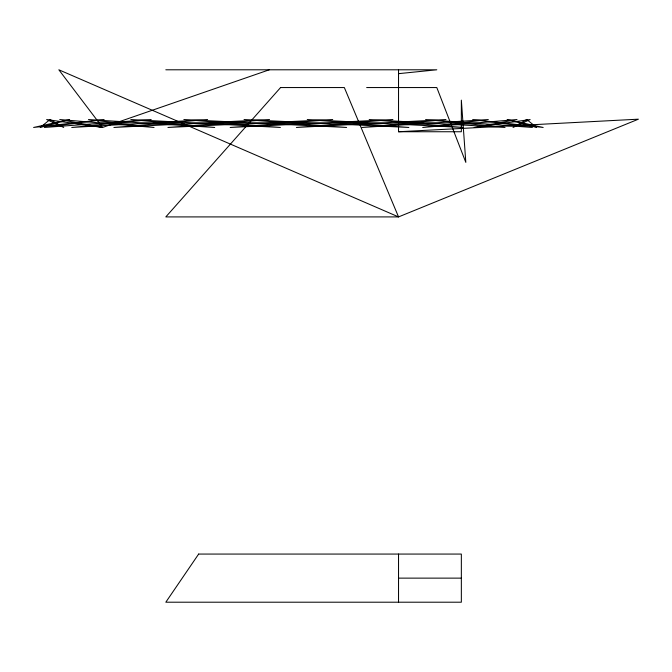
<?xml version="1.0" encoding="UTF-8"?>
<svg xmlns="http://www.w3.org/2000/svg" width="672" height="672" viewBox="0 0 672 672"><rect width="100%" height="100%" fill="white"/><g stroke="black" fill="none" stroke-linecap="round" stroke-linejoin="round"><path stroke-width="1.01" d="M269.262 69.796L102.572 127.462L46.654 119.54L63.731 127.462L50.005 119.54L40.211 127.462L69.602 119.54L33.6 127.462L104.118 119.54L44.352 127.462L151.183 119.54L71.736 127.462L207.606 119.54L113.887 127.462L269.531 119.54L167.924 127.462L332.732 119.54L230.177 127.462L392.927 119.54L296.386 127.462L445.99 119.54L362.065 127.462L488.309 119.54L422.713 127.462L517.012 119.54L474.205 127.462L530.124 119.54L513.038 127.462L526.772 119.54L536.567 127.462L507.167 119.54L543.178 127.462L472.66 119.54L532.426 127.462L425.594 119.54L505.042 127.462L369.172 119.54L462.89 127.462L307.247 119.54L408.853 127.462L244.037 119.54L346.601 127.462L183.851 119.54L280.384 127.462L130.788 119.54L214.712 127.462L88.469 119.54L154.064 127.462L59.766 119.54L102.572 127.462L58.85 69.796L398.538 216.913L638.4 119.179L398.538 131.746L398.538 69.796M398.538 73.66L436.8 69.796L165.816 69.796M366.66 87.553L436.8 87.553L465.822 162.38L461.345 100.145L461.345 131.746L398.538 131.746M398.538 578.13L461.345 578.13M398.538 554.064L398.538 602.204M198.652 554.064L165.816 602.204L461.345 602.204L461.345 554.064L198.652 554.064M280.585 87.553L165.816 216.913L398.538 216.913L344.341 87.553L280.585 87.553"/></g></svg>
